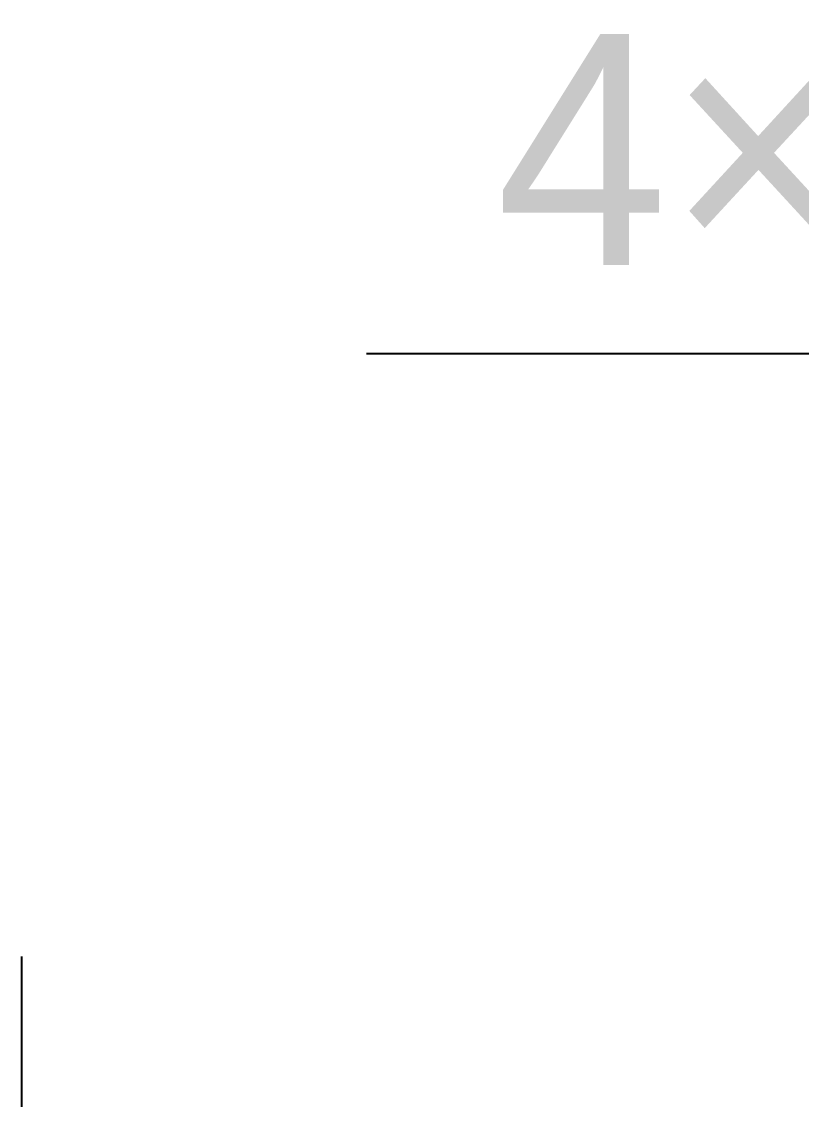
# Model space of a CAD drawing. Header units: millimetres. Extents: x 5828 to 6704, y 123 to 421.
# Drawn here: x 6378.6 to 6383.66, y 305.87 to 312.86 of the extents above; entities that cross this region are included whole.
import ezdxf
from ezdxf import colors
from ezdxf.entities.mleader import LeaderData, LeaderLine
from ezdxf.math import Vec2, Vec3

# ---------------------------------------------------------------- set-up
doc = ezdxf.new("R2010")
doc.units = ezdxf.units.MM
doc.linetypes.add('CENTER', pattern=[0.6, 0.375, -0.075, 0.075, -0.075])
doc.layers.add('中心线', color=7, linetype='Continuous')
doc.layers.add('多重引线', color=7, linetype='Continuous')
doc.styles.get("Standard").update_dxf_attribs({"font": 'msyh.ttc'})

msp = doc.modelspace()

# ---------------------------------------------------------------- linework, layer by layer
at = {"layer": '中心线', "linetype": 'CENTER', "ltscale": 5}
msp.add_line((6378.6045, 306.7988), (6378.6045, 298.2408), dxfattribs=at)

# ---------------------------------------------------------------- leaders
at = {"layer": '多重引线'}
ml = msp.add_multileader_mtext('Standard', dxfattribs=at)
ml.set_content('{\\fAlibaba PuHuiTi 3.0 65 Medium|b0|i0|c134|p18;4×\\C256;Φ10.5 through}')
ml.set_leader_properties(linetype='ByLayer')
ml.build(insert=Vec2(0, 0))
ml.multileader.update_dxf_attribs({"text_left_attachment_type": 5, "text_right_attachment_type": 5, "dogleg_length": 2, "arrow_head_size": 1.25})
ctx = ml.context
ctx.base_point, ctx.char_height, ctx.arrow_head_size, ctx.landing_gap_size, ctx.plane_origin = Vec3(6380.0581, 310.7085), 1.5, 1.25, 0.5, Vec3(6406.4179, 306.7646)
ctx.left_attachment, ctx.right_attachment, ctx.text_align_type = 5, 5, 1
notes = []
notes.append((ctx, [(0, (1, 1, 0), (6400.4572, 310.7085), (-1, 0), 2, [(0, [(6406.4179, 306.7646)], 0, [])])]))
ctx.mtext.insert, ctx.mtext.alignment, ctx.mtext.flow_direction = Vec3(6389.2577, 312.7835), 2, 5
for ctx, leaders in notes:
    for number, flags, end, landing, length, lines in leaders:
        leader = LeaderData()
        leader.index, (leader.has_last_leader_line, leader.has_dogleg_vector, leader.attachment_direction) = number, flags
        leader.last_leader_point, leader.dogleg_vector, leader.dogleg_length = Vec3(end), Vec3(landing), length
        for number, points, colour, breaks in lines:
            line = LeaderLine()
            line.index, line.vertices, line.color, line.breaks = number, Vec3.list(points), colors.encode_raw_color(colour), breaks
            leader.lines.append(line)
        ctx.leaders.append(leader)

doc.saveas('drawing.dxf')
